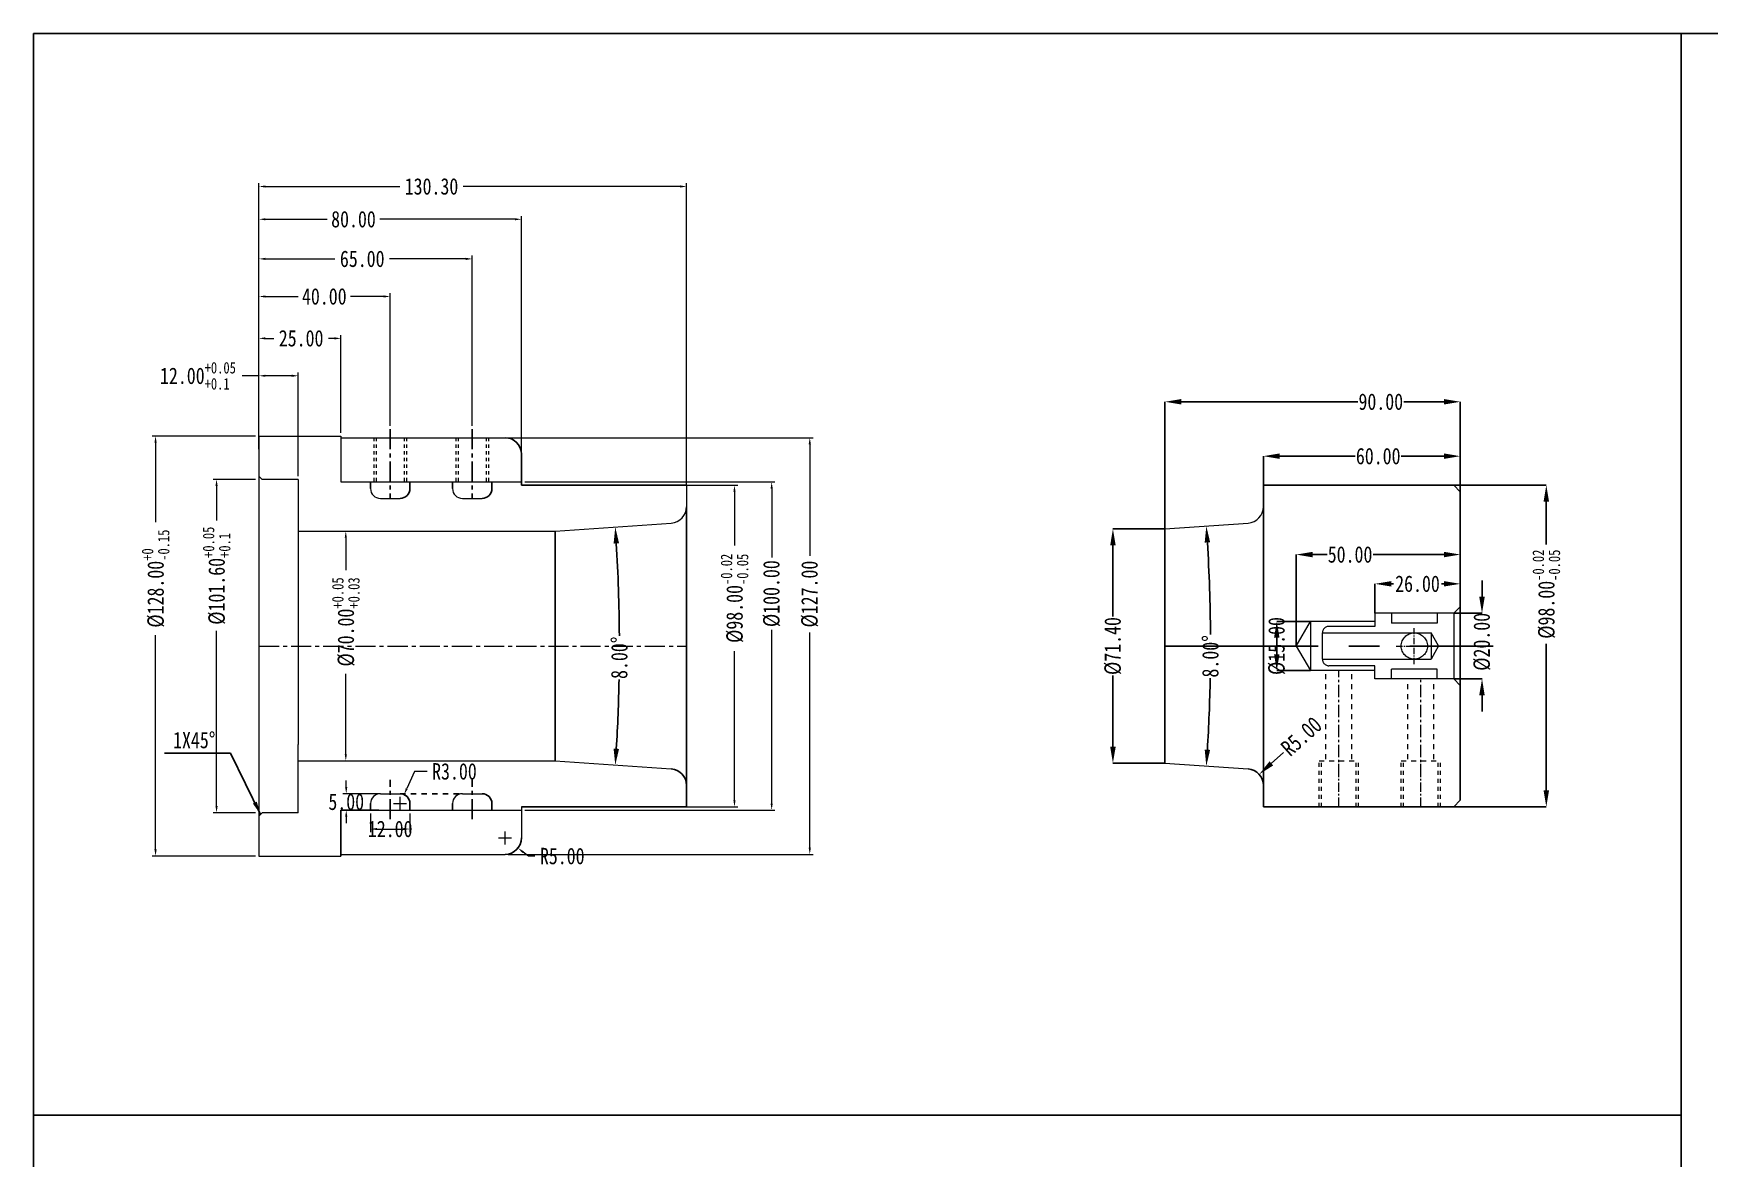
# Model space of a CAD drawing. Header units: millimetres. Extents: x 3267 to 5677, y -4731 to 2600.
# Drawn here: x 3998 to 4509, y 470 to 813 of the extents above; entities that cross this region are included whole.
import ezdxf

# ---------------------------------------------------------------- set-up
doc = ezdxf.new("R2010")
doc.units = ezdxf.units.MM
doc.header["$LTSCALE"] = 16.335
doc.header["$PDMODE"] = 3
doc.header["$PDSIZE"] = 0.3125
for name, pattern in [('CENTER', [0.6, 0.375, -0.075, 0.075, -0.075]), ('HIDDEN', [0.2, 0.1, -0.1]), ('HIDDENX2', [0.75, 0.5, -0.25])]:
    doc.linetypes.add(name, pattern=pattern)
doc.layers.get('0').update_dxf_attribs({"linetype": 'CONTINUOUS'})
doc.layers.get('Defpoints').update_dxf_attribs({"linetype": 'CONTINUOUS'})
for name, color, linetype, lineweight in [('cool', 153, 'HIDDEN', 9), ('screw', 33, 'CONTINUOUS', 13), ('虚线', 6, 'HIDDENX2', 13)]:
    doc.layers.add(name, color=color, linetype=linetype, lineweight=lineweight)
doc.layers.add('DEFAULT_2', color=8, linetype='HIDDEN')
doc.styles.get("Standard").update_dxf_attribs({"font": 'txt', "width": 0.8})
doc.dimstyles.new('ISO-25', dxfattribs={"dimtxt": 8, "dimasz": 6, "dimexe": 1.25, "dimexo": 0.625, "dimgap": 0, "dimtad": 1, "dimdsep": 46, "dimtxsty": 'Standard', "dimcen": 0, "dimclrd": 4, "dimclre": 4, "dimclrt": 6, "dimazin": 0, "dimtfac": 1, "dimtofl": 0, "dimtmove": 0, "dimatfit": 3, "dimfxl": 0, "dimarcsym": 0})
doc.dimstyles.get("Standard").update_dxf_attribs({"dimtxt": 0.15625, "dimasz": 0.1875, "dimexe": 0.125, "dimexo": 0.0625, "dimtad": 0, "dimtih": 1, "dimtoh": 1, "dimdsep": 46, "dimtxsty": 'Standard', "dimcen": 0.09, "dimadec": 0, "dimazin": 0, "dimtp": 0.01, "dimtm": 0.01, "dimtfac": 1, "dimtofl": 0, "dimtmove": 0, "dimatfit": 3, "dimfxl": 0, "dimtolj": 1, "dimarcsym": 0})
doc.dimstyles.new('STANDARD$0', dxfattribs={"dimscale": 2, "dimtxt": 3, "dimasz": 3, "dimexe": 1.25, "dimexo": 0.625, "dimgap": 0.5, "dimtad": 0, "dimdsep": 46, "dimlunit": 6, "dimtxsty": 'Standard', "dimblk": 'CLOSEDBLANK', "dimcen": 0, "dimclrt": 2, "dimazin": 2, "dimtfac": 2, "dimtmove": 1, "dimatfit": 3, "dimfxl": 0, "dimtolj": 1, "dimtzin": 0, "dimarcsym": 0})

# ---------------------------------------------------------------- blocks, each defined once
blk = doc.blocks.new('*D250')
at = {"color": 4, "linetype": 'Continuous', "lineweight": -2}
for p, q in [((4373.21, 666.15), (4373.21, 684.24)), ((4378.21, 684.24), (4401.21, 684.24)), ((4428.21, 684.24), (4415.21, 684.24)), ((4433.21, 672.88), (4433.21, 684.24))]:
    blk.add_line(p, q, dxfattribs=at)
at = {"color": 4}
for points in [[(4378.21, 685.08), (4378.21, 683.41), (4373.21, 684.24)], [(4428.21, 685.08), (4428.21, 683.41), (4433.21, 684.24)]]:
    blk.add_solid(points, dxfattribs=at)
at = {"layer": 'Defpoints', "color": 0}
for p in [(4373.21, 684.24), (4433.21, 672.88), (4373.21, 666.15)]:
    blk.add_point(p, dxfattribs=at)
at = {"color": 6, "insert": (4408.21, 684.24), "char_height": 5, "attachment_point": 5}
blk.add_mtext('\\A1;60.00', dxfattribs=at)
blk = doc.blocks.new('*D251')
at = {"color": 4, "linetype": 'Continuous', "lineweight": -2}
for p, q in [((4343.21, 662.08), (4343.21, 700.82)), ((4348.21, 700.82), (4402, 700.82)), ((4428.21, 700.82), (4416, 700.82)), ((4433.21, 672.88), (4433.21, 700.82))]:
    blk.add_line(p, q, dxfattribs=at)
at = {"color": 4}
for points in [[(4348.21, 701.66), (4348.21, 699.99), (4343.21, 700.82)], [(4428.21, 701.66), (4428.21, 699.99), (4433.21, 700.82)]]:
    blk.add_solid(points, dxfattribs=at)
at = {"layer": 'Defpoints', "color": 0}
for p in [(4343.21, 700.82), (4433.21, 672.88), (4343.21, 662.08)]:
    blk.add_point(p, dxfattribs=at)
at = {"color": 6, "insert": (4409, 700.82), "char_height": 5, "attachment_point": 5}
blk.add_mtext('\\A1;90.00', dxfattribs=at)
blk = doc.blocks.new('*D252')
at = {"color": 4, "linetype": 'Continuous', "lineweight": -2}
for p, q in [((4431.21, 675.38), (4459.43, 675.38)), ((4459.43, 670.38), (4459.43, 657.32)), ((4459.43, 582.38), (4459.43, 627.05)), ((4431.21, 577.38), (4459.43, 577.38))]:
    blk.add_line(p, q, dxfattribs=at)
at = {"color": 4}
for points in [[(4458.6, 670.38), (4460.27, 670.38), (4459.43, 675.38)], [(4458.6, 582.38), (4460.27, 582.38), (4459.43, 577.38)]]:
    blk.add_solid(points, dxfattribs=at)
at = {"layer": 'Defpoints', "color": 0}
for p in [(4431.21, 675.38), (4431.21, 577.38), (4459.43, 577.38)]:
    blk.add_point(p, dxfattribs=at)
at = {"color": 6, "insert": (4459.43, 642.19), "char_height": 5, "attachment_point": 5, "rotation": 90}
blk.add_mtext('\\A1;%%C98.00{\\H0.7x;\\S-0.02^ -0.05;}', dxfattribs=at)
blk = doc.blocks.new('*D253')
at = {"color": 4, "lineweight": -2}
for p, q in [((4407.21, 636.38), (4407.21, 645.34)), ((4412.21, 645.34), (4412.84, 645.34)), ((4428.21, 645.34), (4427.51, 645.34)), ((4433.21, 638.38), (4433.21, 645.34))]:
    blk.add_line(p, q, dxfattribs=at)
at = {"color": 4}
for points in [[(4412.21, 646.17), (4412.21, 644.51), (4407.21, 645.34)], [(4428.21, 646.17), (4428.21, 644.51), (4433.21, 645.34)]]:
    blk.add_solid(points, dxfattribs=at)
at = {"layer": 'Defpoints', "color": 0}
for p in [(4407.21, 645.34), (4407.21, 636.38), (4433.21, 638.38)]:
    blk.add_point(p, dxfattribs=at)
at = {"color": 6, "insert": (4420.18, 645.34), "char_height": 5, "attachment_point": 5}
blk.add_mtext('\\A1;26.00', dxfattribs=at)
blk = doc.blocks.new('*D254')
at = {"color": 4, "lineweight": -2}
for p, q in [((4387.54, 633.88), (4377.3, 633.88)), ((4377.3, 628.88), (4377.3, 623.88)), ((4387.54, 618.88), (4377.3, 618.88))]:
    blk.add_line(p, q, dxfattribs=at)
at = {"color": 4}
for points in [[(4376.47, 628.88), (4378.14, 628.88), (4377.3, 633.88)], [(4376.47, 623.88), (4378.14, 623.88), (4377.3, 618.88)]]:
    blk.add_solid(points, dxfattribs=at)
at = {"layer": 'Defpoints', "color": 0}
for p in [(4387.54, 633.88), (4377.3, 618.88), (4387.54, 618.88)]:
    blk.add_point(p, dxfattribs=at)
at = {"color": 6, "insert": (4377.3, 626.38), "char_height": 5, "attachment_point": 5, "rotation": 90}
blk.add_mtext('\\A1;%%c15.00', dxfattribs=at)
blk = doc.blocks.new('*D255')
at = {"color": 4, "lineweight": -2}
for p, q in [((4383.21, 626.38), (4383.21, 654.26)), ((4388.21, 654.26), (4392.63, 654.26)), ((4428.21, 654.26), (4406.63, 654.26)), ((4433.21, 632.05), (4433.21, 654.26))]:
    blk.add_line(p, q, dxfattribs=at)
at = {"color": 4}
for points in [[(4388.21, 655.09), (4388.21, 653.42), (4383.21, 654.26)], [(4428.21, 655.09), (4428.21, 653.42), (4433.21, 654.26)]]:
    blk.add_solid(points, dxfattribs=at)
at = {"layer": 'Defpoints', "color": 0}
for p in [(4383.21, 654.26), (4433.21, 632.05), (4383.21, 626.38)]:
    blk.add_point(p, dxfattribs=at)
at = {"color": 6, "insert": (4399.63, 654.26), "char_height": 5, "attachment_point": 5}
blk.add_mtext('\\A1;50.00', dxfattribs=at)
blk = doc.blocks.new('*D286')
at = {"color": 4, "lineweight": -2}
for p, q in [((4439.84, 641.38), (4439.84, 646.38)), ((4431.21, 636.38), (4439.84, 636.38)), ((4431.21, 616.38), (4439.84, 616.38)), ((4439.84, 611.38), (4439.84, 606.38))]:
    blk.add_line(p, q, dxfattribs=at)
at = {"color": 4}
for points in [[(4439, 641.38), (4440.67, 641.38), (4439.84, 636.38)], [(4439, 611.38), (4440.67, 611.38), (4439.84, 616.38)]]:
    blk.add_solid(points, dxfattribs=at)
at = {"layer": 'Defpoints', "color": 0}
for p in [(4431.21, 636.38), (4431.21, 616.38), (4439.84, 616.38)]:
    blk.add_point(p, dxfattribs=at)
at = {"color": 6, "insert": (4439.84, 627.67), "char_height": 5, "attachment_point": 5, "rotation": 90}
blk.add_mtext('\\A1;%%c20.00', dxfattribs=at)
blk = doc.blocks.new('*D256')
at = {"color": 1, "lineweight": 0}
for p, q in [((4066.13, 677.18), (4053.22, 677.18)), ((4066.13, 575.58), (4053.22, 575.58))]:
    blk.add_line(p, q, dxfattribs=at)
at = {"color": 0, "lineweight": 0}
for p, q in [((4054.22, 675.18), (4054.22, 664.62)), ((4054.22, 577.58), (4054.22, 631.02))]:
    blk.add_line(p, q, dxfattribs=at)
at = {"color": 0}
for points in [[(4053.89, 675.18), (4054.55, 675.18), (4054.22, 677.18)], [(4053.89, 577.58), (4054.55, 577.58), (4054.22, 575.58)]]:
    blk.add_solid(points, dxfattribs=at)
at = {"layer": 'Defpoints', "color": 0}
for p in [(4067.13, 677.18), (4054.22, 575.58), (4067.13, 575.58)]:
    blk.add_point(p, dxfattribs=at)
at = {"color": 0, "lineweight": 0, "insert": (4054.22, 647.82), "char_height": 5, "attachment_point": 5, "rotation": 90}
blk.add_mtext('\\A1;%%C101.60{\\H0.7x;\\S+0.05^ +0.1;}', dxfattribs=at)
blk = doc.blocks.new('*D257')
at = {"color": 0, "lineweight": 0}
for p, q in [((4067.13, 708.75), (4062.02, 708.75)), ((4077.13, 708.75), (4069.13, 708.75))]:
    blk.add_line(p, q, dxfattribs=at)
at = {"color": 1, "lineweight": 0}
for p, q in [((4067.13, 686.38), (4067.13, 709.75)), ((4079.13, 678.18), (4079.13, 709.75))]:
    blk.add_line(p, q, dxfattribs=at)
at = {"color": 0}
for points in [[(4069.13, 709.08), (4069.13, 708.41), (4067.13, 708.75)], [(4077.13, 709.08), (4077.13, 708.41), (4079.13, 708.75)]]:
    blk.add_solid(points, dxfattribs=at)
at = {"layer": 'Defpoints', "color": 0}
for p in [(4079.13, 708.75), (4067.13, 685.38), (4079.13, 677.18)]:
    blk.add_point(p, dxfattribs=at)
at = {"color": 0, "lineweight": 0, "insert": (4048.55, 708.75), "char_height": 5, "attachment_point": 5}
blk.add_mtext('\\A1;12.00{\\H0.7x;\\S+0.05^ +0.1;}', dxfattribs=at)
blk = doc.blocks.new('*D258')
at = {"color": 1, "lineweight": 0}
for p, q in [((4067.13, 686.38), (4067.13, 745.37)), ((4132.13, 693.46), (4132.13, 745.37))]:
    blk.add_line(p, q, dxfattribs=at)
at = {"color": 0, "lineweight": 0}
for p, q in [((4069.13, 744.37), (4090.27, 744.37)), ((4130.13, 744.37), (4106.94, 744.37))]:
    blk.add_line(p, q, dxfattribs=at)
at = {"color": 0}
for points in [[(4069.13, 744.71), (4069.13, 744.04), (4067.13, 744.37)], [(4130.13, 744.71), (4130.13, 744.04), (4132.13, 744.37)]]:
    blk.add_solid(points, dxfattribs=at)
at = {"layer": 'Defpoints', "color": 0}
for p in [(4132.13, 744.37), (4132.13, 692.46), (4067.13, 685.38)]:
    blk.add_point(p, dxfattribs=at)
at = {"color": 0, "lineweight": 0, "insert": (4098.61, 744.37), "char_height": 5, "attachment_point": 5}
blk.add_mtext('\\A1;65.00', dxfattribs=at)
blk = doc.blocks.new('*D259')
at = {"color": 1, "lineweight": 0}
for p, q in [((4066.13, 690.38), (4034.63, 690.38)), ((4066.13, 562.38), (4034.63, 562.38))]:
    blk.add_line(p, q, dxfattribs=at)
at = {"color": 0, "lineweight": 0}
for p, q in [((4035.63, 688.38), (4035.63, 664.16)), ((4035.63, 564.38), (4035.63, 629.7))]:
    blk.add_line(p, q, dxfattribs=at)
at = {"color": 0}
for points in [[(4035.29, 688.38), (4035.96, 688.38), (4035.63, 690.38)], [(4035.29, 564.38), (4035.96, 564.38), (4035.63, 562.38)]]:
    blk.add_solid(points, dxfattribs=at)
at = {"layer": 'Defpoints', "color": 0}
for p in [(4067.13, 690.38), (4035.63, 562.38), (4067.13, 562.38)]:
    blk.add_point(p, dxfattribs=at)
at = {"color": 0, "lineweight": 0, "insert": (4035.63, 646.93), "char_height": 5, "attachment_point": 5, "rotation": 90}
blk.add_mtext('\\A1;%%C128.00{\\H0.7x;\\S+0^ -0.15;}', dxfattribs=at)
blk = doc.blocks.new('*D260')
at = {"color": 1, "lineweight": 0}
for p, q in [((4080.13, 661.38), (4094.6, 661.38)), ((4080.13, 591.38), (4094.6, 591.38))]:
    blk.add_line(p, q, dxfattribs=at)
at = {"color": 0, "lineweight": 0}
for p, q in [((4093.6, 659.38), (4093.6, 649.52)), ((4093.6, 593.38), (4093.6, 617.92))]:
    blk.add_line(p, q, dxfattribs=at)
at = {"color": 0}
for points in [[(4093.27, 659.38), (4093.93, 659.38), (4093.6, 661.38)], [(4093.27, 593.38), (4093.93, 593.38), (4093.6, 591.38)]]:
    blk.add_solid(points, dxfattribs=at)
at = {"layer": 'Defpoints', "color": 0}
for p in [(4079.13, 661.38), (4079.13, 591.38), (4093.6, 591.38)]:
    blk.add_point(p, dxfattribs=at)
at = {"color": 0, "lineweight": 0, "insert": (4093.6, 633.72), "char_height": 5, "attachment_point": 5, "rotation": 90}
blk.add_mtext('\\A1;%%C70.00{\\H0.7x;\\S+0.05^ +0.03;}', dxfattribs=at)
blk = doc.blocks.new('*D261')
at = {"color": 1, "lineweight": 0}
for p, q in [((4101.13, 575.38), (4101.13, 569.61)), ((4113.13, 575.38), (4113.13, 569.61))]:
    blk.add_line(p, q, dxfattribs=at)
at = {"color": 0, "lineweight": 0}
blk.add_line((4103.13, 570.61), (4111.13, 570.61), dxfattribs=at)
at = {"color": 0}
for points in [[(4103.13, 570.94), (4103.13, 570.27), (4101.13, 570.61)], [(4111.13, 570.94), (4111.13, 570.27), (4113.13, 570.61)]]:
    blk.add_solid(points, dxfattribs=at)
at = {"layer": 'Defpoints', "color": 0}
for p in [(4101.13, 576.38), (4113.13, 576.38), (4113.13, 570.61)]:
    blk.add_point(p, dxfattribs=at)
at = {"color": 0, "lineweight": 0, "insert": (4107.13, 570.61), "char_height": 5, "attachment_point": 5}
blk.add_mtext('\\A1;12.00', dxfattribs=at)
blk = doc.blocks.new('*D262')
at = {"color": 0, "lineweight": 0}
for p, q in [((4114.54, 588.15), (4112.19, 582.93)), ((4118.37, 588.15), (4114.54, 588.15))]:
    blk.add_line(p, q, dxfattribs=at)
at = {"color": 1, "lineweight": 0}
for p, q in [((4108.13, 578.38), (4112.13, 578.38)), ((4110.13, 576.38), (4110.13, 580.38))]:
    blk.add_line(p, q, dxfattribs=at)
at = {"color": 0}
blk.add_solid([(4111.89, 583.07), (4112.49, 582.8), (4111.37, 581.11)], dxfattribs=at)
at = {"layer": 'Defpoints', "color": 0}
for p in [(4110.13, 578.38), (4111.37, 581.11)]:
    blk.add_point(p, dxfattribs=at)
at = {"color": 0, "lineweight": 0, "insert": (4126.71, 588.15), "char_height": 5, "attachment_point": 5}
blk.add_mtext('\\A1;R3.00', dxfattribs=at)
blk = doc.blocks.new('*D288')
at = {"color": 1, "lineweight": 0}
for p, q in [((4067.13, 686.38), (4067.13, 721.15)), ((4092.13, 691.38), (4092.13, 721.15))]:
    blk.add_line(p, q, dxfattribs=at)
at = {"color": 0, "lineweight": 0}
for p, q in [((4069.13, 720.15), (4071.66, 720.15)), ((4090.13, 720.15), (4088.33, 720.15))]:
    blk.add_line(p, q, dxfattribs=at)
at = {"color": 0}
for points in [[(4069.13, 720.48), (4069.13, 719.81), (4067.13, 720.15)], [(4090.13, 720.48), (4090.13, 719.81), (4092.13, 720.15)]]:
    blk.add_solid(points, dxfattribs=at)
at = {"layer": 'Defpoints', "color": 0}
for p in [(4067.13, 720.15), (4092.13, 690.38), (4067.13, 685.38)]:
    blk.add_point(p, dxfattribs=at)
at = {"color": 0, "lineweight": 0, "insert": (4079.99, 720.15), "char_height": 5, "attachment_point": 5}
blk.add_mtext('\\A1;25.00', dxfattribs=at)
blk = doc.blocks.new('*D289')
at = {"color": 1, "lineweight": 0}
for p, q in [((4067.13, 702.06), (4067.13, 733.91)), ((4107.13, 693.46), (4107.13, 733.91))]:
    blk.add_line(p, q, dxfattribs=at)
at = {"color": 0, "lineweight": 0}
for p, q in [((4069.13, 732.91), (4079.05, 732.91)), ((4105.13, 732.91), (4095.05, 732.91))]:
    blk.add_line(p, q, dxfattribs=at)
at = {"color": 0}
for points in [[(4069.13, 733.24), (4069.13, 732.58), (4067.13, 732.91)], [(4105.13, 733.24), (4105.13, 732.58), (4107.13, 732.91)]]:
    blk.add_solid(points, dxfattribs=at)
at = {"layer": 'Defpoints', "color": 0}
for p in [(4067.13, 732.91), (4067.13, 701.06), (4107.13, 692.46)]:
    blk.add_point(p, dxfattribs=at)
at = {"color": 0, "lineweight": 0, "insert": (4087.05, 732.91), "char_height": 5, "attachment_point": 5}
blk.add_mtext('\\A1;40.00', dxfattribs=at)
blk = doc.blocks.new('*D263')
at = {"color": 1, "lineweight": 0}
for p, q in [((4143.13, 689.88), (4235.99, 689.88)), ((4143.13, 562.88), (4235.99, 562.88))]:
    blk.add_line(p, q, dxfattribs=at)
at = {"color": 0, "lineweight": 0}
for p, q in [((4234.99, 687.88), (4234.99, 653.88)), ((4234.99, 564.88), (4234.99, 630.55))]:
    blk.add_line(p, q, dxfattribs=at)
at = {"color": 0}
for points in [[(4234.66, 687.88), (4235.32, 687.88), (4234.99, 689.88)], [(4234.66, 564.88), (4235.32, 564.88), (4234.99, 562.88)]]:
    blk.add_solid(points, dxfattribs=at)
at = {"layer": 'Defpoints', "color": 0}
for p in [(4142.13, 689.88), (4142.13, 562.88), (4234.99, 562.88)]:
    blk.add_point(p, dxfattribs=at)
at = {"color": 0, "lineweight": 0, "insert": (4234.99, 642.21), "char_height": 5, "attachment_point": 5, "rotation": 90}
blk.add_mtext('\\A1;%%c127.00', dxfattribs=at)
blk = doc.blocks.new('*D264')
at = {"color": 0, "lineweight": 0}
for p, q in [((4093.74, 583.38), (4093.74, 585.38)), ((4093.74, 574.38), (4093.74, 572.38))]:
    blk.add_line(p, q, dxfattribs=at)
at = {"color": 1, "lineweight": 0}
for p, q in [((4103.71, 581.38), (4092.74, 581.38)), ((4103.71, 576.38), (4092.74, 576.38))]:
    blk.add_line(p, q, dxfattribs=at)
at = {"color": 0}
for points in [[(4093.4, 583.38), (4094.07, 583.38), (4093.74, 581.38)], [(4093.4, 574.38), (4094.07, 574.38), (4093.74, 576.38)]]:
    blk.add_solid(points, dxfattribs=at)
at = {"layer": 'Defpoints', "color": 0}
for p in [(4104.71, 581.38), (4093.74, 576.38), (4104.71, 576.38)]:
    blk.add_point(p, dxfattribs=at)
at = {"color": 0, "lineweight": 0, "insert": (4093.74, 578.88), "char_height": 5, "attachment_point": 5}
blk.add_mtext('\\A1;5.00', dxfattribs=at)
blk = doc.blocks.new('*D290')
at = {"color": 1, "lineweight": 0}
for p, q in [((4140.13, 567.88), (4144.13, 567.88)), ((4142.13, 565.88), (4142.13, 569.88))]:
    blk.add_line(p, q, dxfattribs=at)
at = {"color": 0, "lineweight": 0}
for p, q in [((4149.23, 562.34), (4147.65, 563.57)), ((4151.23, 562.34), (4149.23, 562.34))]:
    blk.add_line(p, q, dxfattribs=at)
at = {"color": 0}
blk.add_solid([(4147.86, 563.83), (4147.45, 563.3), (4146.07, 564.8)], dxfattribs=at)
at = {"layer": 'Defpoints', "color": 0}
for p in [(4142.13, 567.88), (4146.07, 564.8)]:
    blk.add_point(p, dxfattribs=at)
at = {"color": 0, "lineweight": 0, "insert": (4159.56, 562.34), "char_height": 5, "attachment_point": 5}
blk.add_mtext('\\A1;R5.00', dxfattribs=at)
blk = doc.blocks.new('*D265')
at = {"color": 1, "lineweight": 0}
for p, q in [((4191.29, 675.38), (4213.05, 675.38)), ((4189.27, 577.38), (4213.05, 577.38))]:
    blk.add_line(p, q, dxfattribs=at)
at = {"color": 0, "lineweight": 0}
for p, q in [((4212.05, 673.38), (4212.05, 657.05)), ((4212.05, 579.38), (4212.05, 624.79))]:
    blk.add_line(p, q, dxfattribs=at)
at = {"color": 0}
for points in [[(4211.71, 673.38), (4212.38, 673.38), (4212.05, 675.38)], [(4211.71, 579.38), (4212.38, 579.38), (4212.05, 577.38)]]:
    blk.add_solid(points, dxfattribs=at)
at = {"layer": 'Defpoints', "color": 0}
for p in [(4190.29, 675.38), (4188.27, 577.38), (4212.05, 577.38)]:
    blk.add_point(p, dxfattribs=at)
at = {"color": 0, "lineweight": 0, "insert": (4212.05, 640.92), "char_height": 5, "attachment_point": 5, "rotation": 90}
blk.add_mtext('\\A1;%%C98.00{\\H0.7x;\\S-0.02^ -0.05;}', dxfattribs=at)
blk = doc.blocks.new('*D266')
at = {"color": 1, "lineweight": 0}
for p, q in [((4067.13, 686.38), (4067.13, 767.43)), ((4197.43, 675.54), (4197.43, 767.43))]:
    blk.add_line(p, q, dxfattribs=at)
at = {"color": 0, "lineweight": 0}
for p, q in [((4069.13, 766.43), (4110.05, 766.43)), ((4195.43, 766.43), (4129.39, 766.43))]:
    blk.add_line(p, q, dxfattribs=at)
at = {"color": 0}
for points in [[(4069.13, 766.77), (4069.13, 766.1), (4067.13, 766.43)], [(4195.43, 766.77), (4195.43, 766.1), (4197.43, 766.43)]]:
    blk.add_solid(points, dxfattribs=at)
at = {"layer": 'Defpoints', "color": 0}
for p in [(4197.43, 766.43), (4067.13, 685.38), (4197.43, 674.54)]:
    blk.add_point(p, dxfattribs=at)
at = {"color": 0, "lineweight": 0, "insert": (4119.72, 766.43), "char_height": 5, "attachment_point": 5}
blk.add_mtext('\\A1;130.30', dxfattribs=at)
blk = doc.blocks.new('*D267')
at = {"color": 1, "lineweight": 0}
for p, q in [((4148.13, 676.38), (4224.38, 676.38)), ((4148.13, 576.38), (4224.38, 576.38))]:
    blk.add_line(p, q, dxfattribs=at)
at = {"color": 0, "lineweight": 0}
for p, q in [((4223.38, 674.38), (4223.38, 653.35)), ((4223.38, 578.38), (4223.38, 631.35))]:
    blk.add_line(p, q, dxfattribs=at)
at = {"color": 0}
for points in [[(4223.05, 674.38), (4223.71, 674.38), (4223.38, 676.38)], [(4223.05, 578.38), (4223.71, 578.38), (4223.38, 576.38)]]:
    blk.add_solid(points, dxfattribs=at)
at = {"layer": 'Defpoints', "color": 0}
for p in [(4147.13, 676.38), (4147.13, 576.38), (4223.38, 576.38)]:
    blk.add_point(p, dxfattribs=at)
at = {"color": 0, "lineweight": 0, "insert": (4223.38, 642.35), "char_height": 5, "attachment_point": 5, "rotation": 90}
blk.add_mtext('\\A1;%%c100.00', dxfattribs=at)
blk = doc.blocks.new('*D291')
at = {"color": 1, "lineweight": 0}
for p, q in [((4067.13, 748.54), (4067.13, 757.44)), ((4147.13, 685.88), (4147.13, 757.44))]:
    blk.add_line(p, q, dxfattribs=at)
at = {"color": 0, "lineweight": 0}
for p, q in [((4069.13, 756.44), (4087.94, 756.44)), ((4145.13, 756.44), (4103.94, 756.44))]:
    blk.add_line(p, q, dxfattribs=at)
at = {"color": 0}
for points in [[(4069.13, 756.78), (4069.13, 756.11), (4067.13, 756.44)], [(4145.13, 756.78), (4145.13, 756.11), (4147.13, 756.44)]]:
    blk.add_solid(points, dxfattribs=at)
at = {"layer": 'Defpoints', "color": 0}
for p in [(4067.13, 756.44), (4067.13, 747.54), (4147.13, 684.88)]:
    blk.add_point(p, dxfattribs=at)
at = {"color": 0, "lineweight": 0, "insert": (4095.94, 756.44), "char_height": 5, "attachment_point": 5}
blk.add_mtext('\\A1;80.00', dxfattribs=at)
blk = doc.blocks.new('*D268')
at = {"color": 4, "linetype": 'Continuous', "lineweight": -2}
for p, q in [((4343.21, 662.08), (4327.37, 662.08)), ((4327.37, 657.08), (4327.37, 635.38)), ((4327.37, 595.68), (4327.37, 617.38)), ((4343.21, 590.68), (4327.37, 590.68))]:
    blk.add_line(p, q, dxfattribs=at)
at = {"color": 4}
for points in [[(4326.54, 657.08), (4328.21, 657.08), (4327.37, 662.08)], [(4326.54, 595.68), (4328.21, 595.68), (4327.37, 590.68)]]:
    blk.add_solid(points, dxfattribs=at)
at = {"layer": 'Defpoints', "color": 0}
for p in [(4343.21, 662.08), (4327.37, 590.68), (4343.21, 590.68)]:
    blk.add_point(p, dxfattribs=at)
at = {"color": 6, "insert": (4327.37, 626.38), "char_height": 5, "attachment_point": 5, "rotation": 90}
blk.add_mtext('\\A1;%%c71.40', dxfattribs=at)
blk = doc.blocks.new('*D292')
at = {"color": 4, "lineweight": -2}
for start, end in [(0.3409, 3.4492), (356.5508, 358.8719)]:
    blk.add_arc((3656.91, 626.38), 520.07, start, end, dxfattribs=at)
at = {"color": 4}
for points in [[(4175.21, 657.61), (4176.87, 657.72), (4175.72, 662.65)], [(4176.87, 595.03), (4175.21, 595.14), (4175.72, 590.1)]]:
    blk.add_solid(points, dxfattribs=at)
at = {"layer": 'Defpoints', "color": 0}
for p in [(4157.43, 661.38), (4192.78, 663.85), (4176.84, 638.48), (4157.43, 591.38), (4192.78, 588.9)]:
    blk.add_point(p, dxfattribs=at)
at = {"color": 6, "insert": (4176.97, 622.8), "char_height": 5, "attachment_point": 5, "rotation": 89.6064}
blk.add_mtext('\\A1;8.00°', dxfattribs=at)
blk = doc.blocks.new('*D293')
at = {"color": 4, "lineweight": -2}
for start, end in [(0.386, 3.4537), (356.5463, 358.9293)]:
    blk.add_arc((3832.69, 626.38), 524.42, start, end, dxfattribs=at)
at = {"color": 4}
for points in [[(4355.33, 657.91), (4356.99, 658.02), (4355.83, 662.96)], [(4356.99, 594.73), (4355.33, 594.84), (4355.83, 589.79)]]:
    blk.add_solid(points, dxfattribs=at)
at = {"layer": 'Defpoints', "color": 0}
for p in [(4343.21, 662.08), (4368.56, 663.85), (4356.97, 638.58), (4343.21, 590.68), (4368.56, 588.9)]:
    blk.add_point(p, dxfattribs=at)
at = {"color": 6, "insert": (4357.1, 623.24), "char_height": 5, "attachment_point": 5, "rotation": 89.6577}
blk.add_mtext('\\A1;8.00°', dxfattribs=at)
blk = doc.blocks.new('*D294')
at = {"color": 4, "lineweight": -2}
blk.add_line((4379.36, 593.95), (4375.64, 590.61), dxfattribs=at)
at = {"color": 4}
blk.add_solid([(4375.08, 591.23), (4376.2, 589.99), (4371.93, 587.26)], dxfattribs=at)
at = {"layer": 'Defpoints', "color": 0}
for p in [(4368.21, 583.92), (4371.93, 587.26)]:
    blk.add_point(p, dxfattribs=at)
at = {"color": 6, "insert": (4384.81, 598.86), "char_height": 5, "attachment_point": 5, "rotation": 41.9865}
blk.add_mtext('\\A1;R5.00', dxfattribs=at)

msp = doc.modelspace()

# ---------------------------------------------------------------- linework, layer by layer
at = {"ltscale": 0.5}
for p, q in [((4500.566, 813.057), (4500.566, 127.344)), ((4197.433, 577.376), (4197.433, 583.917)), ((3998.443, 483.432), (4500.566, 483.432))]:
    msp.add_line(p, q, dxfattribs=at)
at = {"lineweight": 0}
for p, q in [((4067.133, 690.376), (4092.133, 690.376)), ((4067.133, 690.376), (4067.133, 678.176)), ((4092.133, 690.376), (4092.133, 676.376)), ((4092.133, 689.876), (4142.133, 689.876)), ((4067.133, 678.176), (4068.133, 677.176)), ((4067.133, 678.176), (4067.133, 562.376)), ((4079.133, 677.176), (4068.133, 677.176)), ((4079.133, 677.176), (4079.133, 656.376)), ((4092.133, 676.376), (4147.133, 676.376)), ((4197.433, 675.376), (4197.433, 668.836)), ((4104.133, 671.376), (4110.133, 671.376)), ((4129.133, 671.376), (4135.133, 671.376)), ((4079.133, 661.376), (4157.433, 661.376)), ((4157.433, 661.376), (4192.782, 663.848)), ((4343.209, 662.076), (4368.558, 663.848)), ((4079.133, 656.376), (4079.133, 596.376)), ((4079.133, 575.576), (4079.133, 596.376)), ((4079.133, 591.376), (4157.433, 591.376)), ((4157.433, 591.376), (4192.782, 588.904)), ((4343.209, 590.677), (4368.558, 588.904)), ((4104.133, 581.376), (4110.133, 581.376)), ((4129.133, 581.376), (4135.133, 581.376)), ((4147.133, 577.376), (4147.133, 567.876)), ((4068.133, 575.576), (4067.133, 574.576)), ((4067.133, 574.576), (4067.133, 567.376)), ((4079.133, 575.576), (4068.133, 575.576)), ((4092.133, 576.376), (4147.133, 576.376)), ((4067.133, 562.376), (4092.133, 562.376)), ((4092.133, 562.876), (4142.133, 562.876))]:
    msp.add_line(p, q, dxfattribs=at)
at = {"color": 1, "linetype": 'CENTER'}
for p, q in [((4107.133, 692.458), (4107.133, 671.376)), ((4132.133, 692.458), (4132.133, 671.376)), ((4107.133, 573.631), (4107.133, 585.607)), ((4132.133, 573.631), (4132.133, 585.607))]:
    msp.add_line(p, q, dxfattribs=at)
for p, q in [((4147.133, 684.876), (4147.133, 675.376)), ((4101.133, 676.376), (4101.133, 674.376)), ((4113.133, 676.376), (4113.133, 674.376)), ((4126.133, 676.376), (4126.133, 674.376)), ((4138.133, 676.376), (4138.133, 674.376)), ((4197.433, 675.376), (4147.133, 675.376)), ((4373.209, 675.377), (4373.209, 577.376)), ((4373.209, 675.377), (4431.209, 675.376)), ((4431.209, 675.376), (4433.209, 673.376)), ((4433.209, 673.376), (4433.209, 579.377)), ((4197.433, 668.836), (4197.433, 583.917)), ((4157.433, 591.376), (4157.433, 661.376)), ((4343.209, 662.076), (4343.209, 590.677)), ((4101.133, 576.376), (4101.133, 578.376)), ((4113.133, 576.376), (4113.133, 578.376)), ((4126.133, 576.376), (4126.133, 578.376)), ((4138.133, 578.376), (4138.133, 576.376)), ((4197.433, 577.376), (4147.133, 577.376)), ((4431.209, 577.377), (4373.209, 577.376)), ((4433.209, 579.377), (4431.209, 577.377)), ((4092.133, 576.376), (4092.133, 562.376))]:
    msp.add_line(p, q)
at = {"color": 1, "linetype": 'CENTER', "lineweight": 0}
msp.add_line((4067.133, 626.376), (4197.433, 626.376), dxfattribs=at)
at = {"color": 1, "linetype": 'CENTER', "ltscale": 7.62}
msp.add_line((4343.209, 626.376), (4443.209, 626.376), dxfattribs=at)
at = {"ltscale": 0.5}
msp.add_lwpolyline([(3998.443, 813.057), (4880.132, 813.057), (4880.132, 127.344), (3998.443, 127.344)], close=True, dxfattribs=at)
for centre, radius, start, end in [((4142.133, 684.876), 5, 0, 90), ((4110.133, 674.376), 3, 270, 0), ((4135.133, 674.376), 3, 270, 0), ((4110.133, 578.376), 3, 0, 90), ((4135.133, 578.376), 3, 0, 90), ((4142.133, 567.876), 5, 270, 0)]:
    msp.add_arc(centre, radius, start, end)
at = {"lineweight": 0}
for centre, radius, start, end in [((4104.133, 674.376), 3, 180, 270), ((4129.133, 674.376), 3, 180, 270), ((4192.433, 668.836), 5, 274, 0), ((4368.209, 668.836), 5, 274, 0), ((4104.133, 578.376), 3, 90, 180), ((4129.133, 578.376), 3, 90, 180)]:
    msp.add_arc(centre, radius, start, end, dxfattribs=at)
at = {"ltscale": 0.5}
for centre in [(4192.433, 583.917), (4368.209, 583.917)]:
    msp.add_arc(centre, 5, 0, 86, dxfattribs=at)
at = {"layer": 'cool', "ltscale": 0.932966}
for p, q in [((4392.209, 591.876), (4392.209, 618.876)), ((4400.209, 591.876), (4400.209, 618.876)), ((4417.209, 591.876), (4417.209, 616.376)), ((4425.209, 591.876), (4425.209, 616.376)), ((4390.209, 591.376), (4402.209, 591.376)), ((4415.209, 591.376), (4427.209, 591.376))]:
    msp.add_line(p, q, dxfattribs=at)
at = {"layer": 'cool', "color": 1, "linetype": 'CENTER', "ltscale": 0.621977}
for p, q in [((4396.209, 586.376), (4396.209, 618.876)), ((4421.209, 586.376), (4421.209, 616.376))]:
    msp.add_line(p, q, dxfattribs=at)
at = {"layer": 'DEFAULT_2', "color": 8, "linetype": 'HIDDEN'}
msp.add_line((4110.133, 581.376), (4129.133, 581.376), dxfattribs=at)
at = {"layer": 'screw', "color": 92, "linetype": 'HIDDEN', "ltscale": 0.621977}
for p, q in [((4102.133, 689.876), (4102.133, 676.376)), ((4112.133, 689.876), (4112.133, 676.376)), ((4127.133, 689.876), (4127.133, 676.376)), ((4137.133, 689.876), (4137.133, 676.376))]:
    msp.add_line(p, q, dxfattribs=at)
at = {"layer": 'screw', "linetype": 'HIDDEN', "ltscale": 0.621977}
for p, q in [((4102.883, 689.876), (4102.883, 676.376)), ((4111.383, 689.876), (4111.383, 676.376)), ((4127.883, 689.876), (4127.883, 676.376)), ((4136.383, 689.876), (4136.383, 676.376))]:
    msp.add_line(p, q, dxfattribs=at)
at = {"layer": 'screw', "color": 92, "linetype": 'HIDDEN', "ltscale": 0.746373}
for p, q in [((4390.209, 577.376), (4390.209, 591.376)), ((4402.209, 577.376), (4402.209, 591.376)), ((4415.209, 577.377), (4415.209, 591.376)), ((4427.209, 577.377), (4427.209, 591.376))]:
    msp.add_line(p, q, dxfattribs=at)
at = {"layer": 'screw', "linetype": 'HIDDEN', "ltscale": 0.746373}
for p, q in [((4390.959, 577.376), (4390.959, 591.376)), ((4401.459, 577.376), (4401.459, 591.376)), ((4415.959, 577.377), (4415.959, 591.376)), ((4426.459, 577.377), (4426.459, 591.376))]:
    msp.add_line(p, q, dxfattribs=at)
at = {"layer": 'screw', "color": 1, "linetype": 'CENTER', "ltscale": 0.466483}
for p, q in [((4396.209, 577.376), (4396.209, 591.376)), ((4421.209, 577.377), (4421.209, 591.376))]:
    msp.add_line(p, q, dxfattribs=at)
at = {"layer": '虚线', "ltscale": 10}
for p, q in [((4383.209, 626.376), (4387.539, 633.876)), ((4407.209, 633.876), (4387.539, 633.876)), ((4387.539, 633.876), (4387.539, 618.876)), ((4407.209, 636.376), (4407.209, 632.376)), ((4431.209, 636.376), (4407.209, 636.376)), ((4412.209, 636.376), (4412.209, 633.376)), ((4426.209, 633.376), (4412.209, 633.376)), ((4426.209, 636.376), (4426.209, 633.376)), ((4431.209, 636.376), (4433.209, 638.376)), ((4431.209, 636.376), (4431.209, 616.376)), ((4391.209, 630.376), (4424.334, 630.376)), ((4391.209, 622.376), (4391.209, 630.376)), ((4407.209, 632.376), (4393.209, 632.376)), ((4424.331, 630.376), (4424.313, 622.38)), ((4426.631, 626.394), (4424.331, 630.376)), ((4383.209, 626.376), (4387.539, 618.876)), ((4426.631, 626.394), (4424.311, 622.376)), ((4407.209, 618.876), (4387.539, 618.876)), ((4391.209, 622.376), (4424.311, 622.376)), ((4407.209, 620.376), (4393.209, 620.376)), ((4407.209, 616.376), (4407.209, 620.376)), ((4412.209, 616.376), (4412.209, 619.376)), ((4426.209, 619.376), (4412.209, 619.376)), ((4426.209, 616.376), (4426.209, 619.376)), ((4431.209, 616.376), (4407.209, 616.376)), ((4431.209, 616.376), (4433.209, 614.376))]:
    msp.add_line(p, q, dxfattribs=at)
at = {"layer": '虚线', "color": 1, "linetype": 'CENTER', "ltscale": 0.310989}
for p, q in [((4419.209, 620.876), (4419.209, 631.876)), ((4413.709, 626.376), (4424.709, 626.376))]:
    msp.add_line(p, q, dxfattribs=at)
at = {"layer": '虚线', "ltscale": 10}
msp.add_circle((4419.209, 626.376), 4, dxfattribs=at)
for centre, start, end in [((4393.209, 630.376), 90, 180), ((4393.209, 622.376), 180, 270)]:
    msp.add_arc(centre, 2, start, end, dxfattribs=at)

# ---------------------------------------------------------------- texts
at = {"insert": (4040.965, 600.219), "char_height": 5, "width": 18.00079, "attachment_point": 1}
msp.add_mtext('{\\fSimSun|b0|i0|c134|p2;1X45%%D}', dxfattribs=at)

# ---------------------------------------------------------------- dimensions: what is measured, and where the dimension line sits
at = {"lineweight": 0}
for base, p1, p2, dimstyle, override, picture, middle in [((4197.433, 766.435), (4067.133, 685.376), (4197.433, 674.545), 'Standard', {"dimtxt": 5, "dimasz": 2, "dimexe": 1, "dimexo": 1, "dimgap": 1, "dimzin": 0, "dimdsep": 0, "dimcen": 2, "dimclre": 1, "dimtol": 0, "dimtp": 0, "dimtm": 0, "dimtzin": 0, "dimlwd": 0, "dimlwe": 0}, '*D266', (4119.721, 766.435)), ((4067.133, 756.444), (4147.133, 684.876), (4067.133, 747.538), 'STANDARD$0', {"dimscale": 1, "dimtxt": 5, "dimasz": 2, "dimexe": 1, "dimexo": 1, "dimgap": 1, "dimtih": 1, "dimtoh": 1, "dimzin": 0, "dimdsep": 0, "dimlunit": 2, "dimcen": 2, "dimclre": 1, "dimclrt": 0, "dimadec": 0, "dimazin": 0, "dimtfac": 1, "dimtofl": 0, "dimtmove": 0, "dimlwd": 0, "dimlwe": 0}, '*D291', (4095.942, 756.444)), ((4132.133, 744.373), (4067.133, 685.376), (4132.133, 692.458), 'Standard', {"dimtxt": 5, "dimasz": 2, "dimexe": 1, "dimexo": 1, "dimgap": 1, "dimzin": 0, "dimdsep": 0, "dimcen": 2, "dimclre": 1, "dimtol": 0, "dimtp": 0, "dimtm": 0, "dimtzin": 0, "dimlwd": 0, "dimlwe": 0}, '*D258', (4098.607, 744.373)), ((4067.133, 732.909), (4107.133, 692.458), (4067.133, 701.062), 'Standard', {"dimtxt": 5, "dimasz": 2, "dimexe": 1, "dimexo": 1, "dimgap": 1, "dimzin": 0, "dimdsep": 0, "dimcen": 2, "dimclre": 1, "dimtol": 0, "dimtp": 0, "dimtm": 0, "dimtzin": 0, "dimlwd": 0, "dimlwe": 0}, '*D289', (4087.047, 732.909)), ((4067.133, 720.148), (4092.133, 690.376), (4067.133, 685.376), 'Standard', {"dimtxt": 5, "dimasz": 2, "dimexe": 1, "dimexo": 1, "dimgap": 1, "dimzin": 0, "dimdsep": 0, "dimcen": 2, "dimclre": 1, "dimtol": 0, "dimtp": 0, "dimtm": 0, "dimtzin": 0, "dimlwd": 0, "dimlwe": 0}, '*D288', (4079.994, 720.148)), ((4113.133, 570.608), (4101.133, 576.376), (4113.133, 576.376), 'Standard', {"dimtxt": 5, "dimasz": 2, "dimexe": 1, "dimexo": 1, "dimgap": 1, "dimzin": 0, "dimdsep": 0, "dimcen": 2, "dimclre": 1, "dimtol": 0, "dimtp": 0, "dimtm": 0, "dimtzin": 0, "dimlwd": 0, "dimlwe": 0}, '*D261', (4107.133, 570.608))]:
    dim = msp.add_linear_dim(base=base, p1=p1, p2=p2, dimstyle=dimstyle, override=override, dxfattribs=at)
    dim.commit()
    dim.dimension.update_dxf_attribs({"geometry": picture, "text_midpoint": middle, "dimtype": 160})
dim = msp.add_linear_dim(base=(4079.133, 708.748), p1=(4067.133, 685.376), p2=(4079.133, 677.176), text='<>{\\H0.7x;\\S+0.05^ +0.1;}', dimstyle='Standard', override={"dimtxt": 5, "dimasz": 2, "dimexe": 1, "dimexo": 1, "dimgap": 1, "dimzin": 0, "dimdsep": 0, "dimcen": 2, "dimclre": 1, "dimtol": 0, "dimtp": 0, "dimtm": 0, "dimtzin": 0, "dimlwd": 0, "dimlwe": 0}, dxfattribs=at)
dim.commit()
dim.dimension.update_dxf_attribs({"geometry": '*D257', "text_midpoint": (4048.55, 708.748), "dimtype": 160})
for base, p1, p2, override, picture, middle in [((4343.209, 700.823), (4433.209, 672.876), (4343.209, 662.076), {"dimscale": 1, "dimtxt": 5, "dimasz": 5, "dimexe": 0, "dimexo": 0, "dimgap": 0, "dimzin": 0, "dimlunit": 2, "dimclrd": 4, "dimclre": 4, "dimclrt": 6, "dimazin": 0, "dimtfac": 1, "dimtofl": 0, "dimtmove": 0, "dimfxl": 1.25, "dimtfillclr": 6, "dimarcsym": 1}, '*D251', (4409, 700.823)), ((4373.209, 684.244), (4433.209, 672.876), (4373.209, 666.151), {"dimscale": 1, "dimtxt": 5, "dimasz": 5, "dimexe": 0, "dimexo": 0, "dimgap": 0, "dimzin": 0, "dimlunit": 2, "dimclrd": 4, "dimclre": 4, "dimclrt": 6, "dimazin": 0, "dimtfac": 1, "dimtofl": 0, "dimtmove": 0, "dimfxl": 1.25, "dimtfillclr": 6, "dimarcsym": 1}, '*D250', (4408.209, 684.244)), ((4383.209, 654.255), (4433.209, 632.051), (4383.209, 626.376), {"dimscale": 1, "dimtxt": 5, "dimasz": 5, "dimexe": 0, "dimexo": 0, "dimgap": 0, "dimzin": 0, "dimlunit": 2, "dimclrd": 4, "dimclre": 4, "dimclrt": 6, "dimazin": 0, "dimtp": 0.01, "dimtm": 0.01, "dimtfac": 1, "dimtofl": 0, "dimtmove": 0, "dimfxl": 1.25}, '*D255', (4399.626, 654.255)), ((4407.209, 645.342), (4433.209, 638.376), (4407.209, 636.376), {"dimscale": 1, "dimtxt": 5, "dimasz": 5, "dimexe": 0, "dimexo": 0, "dimgap": 0, "dimzin": 0, "dimlunit": 2, "dimclrd": 4, "dimclre": 4, "dimclrt": 6, "dimazin": 0, "dimtp": 0.01, "dimtm": 0.01, "dimtfac": 1, "dimtofl": 0, "dimtmove": 0, "dimfxl": 1.25}, '*D253', (4420.176, 645.342))]:
    dim = msp.add_linear_dim(base=base, p1=p1, p2=p2, dimstyle='STANDARD$0', override=override)
    dim.commit()
    dim.dimension.update_dxf_attribs({"geometry": picture, "text_midpoint": middle, "dimtype": 160})
for base, p1, p2, text, dimstyle, override, picture, middle in [((4035.627, 562.376), (4067.133, 690.376), (4067.133, 562.376), '%%C<>{\\H0.7x;\\S+0^ -0.15;}', 'STANDARD$0', {"dimscale": 1, "dimtxt": 5, "dimasz": 2, "dimexe": 1, "dimexo": 1, "dimgap": 1, "dimzin": 0, "dimdsep": 0, "dimlunit": 2, "dimcen": 2, "dimclre": 1, "dimclrt": 0, "dimadec": 0, "dimazin": 0, "dimtfac": 1, "dimtofl": 0, "dimtmove": 0, "dimlwd": 0, "dimlwe": 0}, '*D259', (4035.627, 646.929)), ((4234.991, 562.876), (4142.133, 689.876), (4142.133, 562.876), '%%c<>', 'Standard', {"dimtxt": 5, "dimasz": 2, "dimexe": 1, "dimexo": 1, "dimgap": 1, "dimtih": 0, "dimtoh": 0, "dimzin": 0, "dimdsep": 0, "dimcen": 2, "dimclre": 1, "dimtol": 0, "dimlim": 0, "dimtp": 0, "dimtm": 0, "dimtzin": 0, "dimlwd": 0, "dimlwe": 0}, '*D263', (4234.991, 642.212)), ((4054.22, 575.576), (4067.133, 677.176), (4067.133, 575.576), '%%C<>{\\H0.7x;\\S+0.05^ +0.1;}', 'STANDARD$0', {"dimscale": 1, "dimtxt": 5, "dimasz": 2, "dimexe": 1, "dimexo": 1, "dimgap": 1, "dimzin": 0, "dimdsep": 0, "dimlunit": 2, "dimcen": 2, "dimclre": 1, "dimclrt": 0, "dimadec": 0, "dimazin": 0, "dimtfac": 1, "dimtofl": 0, "dimtmove": 0, "dimlwd": 0, "dimlwe": 0}, '*D256', (4054.22, 647.824)), ((4223.381, 576.376), (4147.133, 676.376), (4147.133, 576.376), '%%c<>', 'STANDARD$0', {"dimscale": 1, "dimtxt": 5, "dimasz": 2, "dimexe": 1, "dimexo": 1, "dimgap": 1, "dimzin": 0, "dimdsep": 0, "dimlunit": 2, "dimcen": 2, "dimclre": 1, "dimclrt": 0, "dimadec": 0, "dimazin": 0, "dimtfac": 1, "dimtofl": 0, "dimtmove": 0, "dimlwd": 0, "dimlwe": 0}, '*D267', (4223.381, 642.348)), ((4212.047, 577.376), (4190.288, 675.376), (4188.265, 577.376), '%%C<>{\\H0.7x;\\S-0.02^ -0.05;}', 'STANDARD$0', {"dimscale": 1, "dimtxt": 5, "dimasz": 2, "dimexe": 1, "dimexo": 1, "dimgap": 1, "dimzin": 0, "dimdsep": 0, "dimlunit": 2, "dimcen": 2, "dimclre": 1, "dimclrt": 0, "dimadec": 0, "dimazin": 0, "dimtfac": 1, "dimtofl": 0, "dimtmove": 0, "dimlwd": 0, "dimlwe": 0}, '*D265', (4212.047, 640.92)), ((4093.599, 591.376), (4079.133, 661.376), (4079.133, 591.376), '%%C<>{\\H0.7x;\\S+0.05^ +0.03;}', 'STANDARD$0', {"dimscale": 1, "dimtxt": 5, "dimasz": 2, "dimexe": 1, "dimexo": 1, "dimgap": 1, "dimzin": 0, "dimdsep": 0, "dimlunit": 2, "dimcen": 2, "dimclre": 1, "dimclrt": 0, "dimadec": 0, "dimazin": 0, "dimtfac": 1, "dimtofl": 0, "dimtmove": 0, "dimlwd": 0, "dimlwe": 0}, '*D260', (4093.599, 633.722))]:
    dim = msp.add_linear_dim(base=base, p1=p1, p2=p2, angle=90, text=text, dimstyle=dimstyle, override=override, dxfattribs=at)
    dim.commit()
    dim.dimension.update_dxf_attribs({"geometry": picture, "text_midpoint": middle, "dimtype": 160})
for base, p1, p2, text, override, picture, middle in [((4459.433, 577.377), (4431.209, 675.376), (4431.209, 577.377), '%%C<>{\\H0.7x;\\S-0.02^ -0.05;}', {"dimscale": 1, "dimtxt": 5, "dimasz": 5, "dimexe": 0, "dimexo": 0, "dimgap": 0, "dimzin": 0, "dimlunit": 2, "dimclrd": 4, "dimclre": 4, "dimclrt": 6, "dimazin": 0, "dimtfac": 1, "dimtofl": 0, "dimtmove": 0, "dimfxl": 1.25, "dimtfillclr": 6, "dimarcsym": 1}, '*D252', (4459.433, 642.186)), ((4327.373, 590.677), (4343.209, 662.076), (4343.209, 590.677), '%%c<>', {"dimscale": 1, "dimtxt": 5, "dimasz": 5, "dimexe": 0, "dimexo": 0, "dimgap": 0, "dimzin": 0, "dimlunit": 2, "dimclrd": 4, "dimclre": 4, "dimclrt": 6, "dimazin": 0, "dimtfac": 1, "dimtofl": 0, "dimtmove": 0, "dimfxl": 1.25, "dimtfillclr": 6, "dimarcsym": 1}, '*D268', (4327.373, 626.376)), ((4439.837, 616.376), (4431.209, 636.376), (4431.209, 616.376), '%%c<>', {"dimscale": 1, "dimtxt": 5, "dimasz": 5, "dimexe": 0, "dimexo": 0, "dimgap": 0, "dimzin": 0, "dimlunit": 2, "dimclrd": 4, "dimclre": 4, "dimclrt": 6, "dimazin": 0, "dimtp": 0.01, "dimtm": 0.01, "dimtfac": 1, "dimtofl": 0, "dimtmove": 0, "dimfxl": 1.25}, '*D286', (4439.837, 627.666)), ((4377.304, 618.876), (4387.539, 633.876), (4387.539, 618.876), '%%c<>', {"dimscale": 1, "dimtxt": 5, "dimasz": 5, "dimexe": 0, "dimexo": 0, "dimgap": 0, "dimzin": 0, "dimlunit": 2, "dimclrd": 4, "dimclre": 4, "dimclrt": 6, "dimazin": 0, "dimtp": 0.01, "dimtm": 0.01, "dimtfac": 1, "dimtofl": 0, "dimtmove": 0, "dimfxl": 1.25}, '*D254', (4377.304, 626.376))]:
    dim = msp.add_linear_dim(base=base, p1=p1, p2=p2, angle=90, text=text, dimstyle='STANDARD$0', override=override)
    dim.commit()
    dim.dimension.update_dxf_attribs({"geometry": picture, "text_midpoint": middle, "dimtype": 160})
for base, line1, line2, picture, middle in [((4176.844, 638.478), ((4157.433, 591.376), (4192.782, 588.904)), ((4157.433, 661.376), (4192.782, 663.848)), '*D292', (4176.972, 622.804)), ((4356.968, 638.579), ((4343.209, 590.677), (4368.558, 588.904)), ((4343.209, 662.076), (4368.558, 663.848)), '*D293', (4357.101, 623.243))]:
    dim = msp.add_angular_dim_2l(base=base, line1=line1, line2=line2, dimstyle='Standard', override={"dimtxt": 5, "dimasz": 5, "dimexe": 0, "dimexo": 0, "dimgap": 0, "dimtih": 0, "dimtoh": 0, "dimzin": 0, "dimcen": 0, "dimclrd": 4, "dimclre": 4, "dimclrt": 6, "dimadec": 2, "dimtp": 0, "dimtm": 0, "dimtzin": 0})
    dim.commit()
    dim.dimension.update_dxf_attribs({"geometry": picture, "text_midpoint": middle, "dimtype": 162})
dim = msp.add_radius_dim(center=(4368.209, 583.917), mpoint=(4371.926, 587.261), dimstyle='Standard', override={"dimtxt": 5, "dimasz": 5, "dimexe": 0, "dimexo": 0, "dimgap": 0, "dimtih": 0, "dimtoh": 0, "dimzin": 0, "dimcen": 0, "dimclrd": 4, "dimclre": 4, "dimclrt": 6, "dimadec": 2, "dimtp": 0, "dimtm": 0, "dimtzin": 0})
dim.commit()
dim.dimension.update_dxf_attribs({"geometry": '*D294', "text_midpoint": (4384.809, 598.857)})
dim = msp.add_radius_dim(center=(4110.133, 578.376), mpoint=(4111.367, 581.111), dimstyle='Standard', override={"dimtxt": 5, "dimasz": 2, "dimexe": 1, "dimexo": 1, "dimgap": 1, "dimzin": 0, "dimdsep": 0, "dimcen": 2, "dimclre": 1, "dimtol": 0, "dimtp": 0, "dimtm": 0, "dimtzin": 0, "dimlwd": 0, "dimlwe": 0}, dxfattribs=at)
dim.commit()
dim.dimension.update_dxf_attribs({"geometry": '*D262', "text_midpoint": (4126.707, 588.146), "dimtype": 164})
dim = msp.add_linear_dim(base=(4093.737, 576.376), p1=(4104.706, 581.376), p2=(4104.706, 576.376), angle=90, dimstyle='Standard', override={"dimtxt": 5, "dimasz": 2, "dimexe": 1, "dimexo": 1, "dimgap": 1, "dimzin": 0, "dimdsep": 0, "dimcen": 2, "dimclre": 1, "dimtol": 0, "dimtp": 0, "dimtm": 0, "dimtzin": 0, "dimlwd": 0, "dimlwe": 0}, dxfattribs=at)
dim.commit()
dim.dimension.update_dxf_attribs({"geometry": '*D264', "text_midpoint": (4093.737, 578.876), "dimtype": 160})
dim = msp.add_radius_dim(center=(4142.133, 567.876), mpoint=(4146.074, 564.799), dimstyle='Standard', override={"dimtxt": 5, "dimasz": 2, "dimexe": 1, "dimexo": 1, "dimgap": 1, "dimzin": 0, "dimdsep": 0, "dimcen": 2, "dimclre": 1, "dimtol": 0, "dimtp": 0, "dimtm": 0, "dimtzin": 0, "dimlwd": 0, "dimlwe": 0}, dxfattribs=at)
dim.commit()
dim.dimension.update_dxf_attribs({"geometry": '*D290', "text_midpoint": (4159.56, 562.337)})

# ---------------------------------------------------------------- leaders
msp.add_leader([(4067.633, 575.076), (4058.499, 593.722), (4038.377, 593.722)], dimstyle='ISO-25', override={"dimtxt": 4.5, "dimasz": 4, "dimexe": 0, "dimexo": 0, "dimgap": 0, "dimtad": 0, "dimdsep": 46, "dimclrd": 256, "dimclre": 3, "dimclrt": 6, "dimtofl": 0})

doc.saveas('drawing.dxf')
